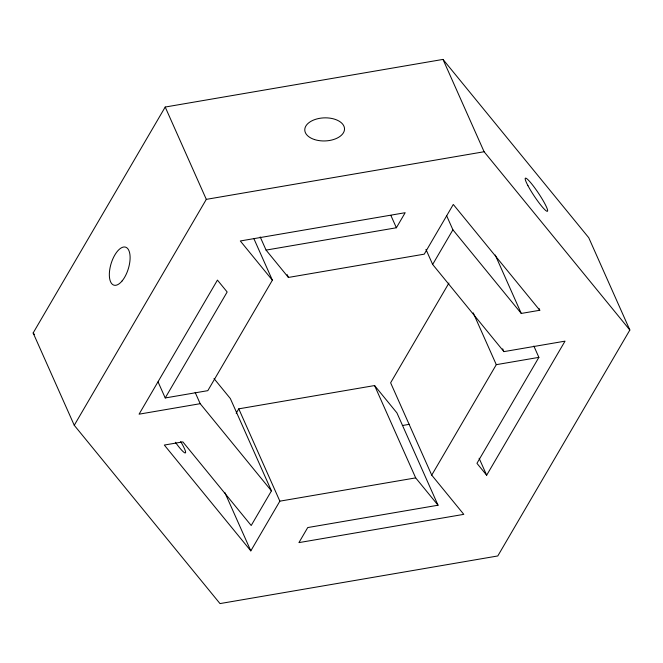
<?xml version="1.0" encoding="UTF-8"?>
<svg xmlns="http://www.w3.org/2000/svg" width="663" height="663" viewBox="0 0 663 663"><rect width="100%" height="100%" fill="white"/><g stroke="black" fill="none" stroke-linecap="round" stroke-linejoin="round"><path stroke-width="0.99" d="M33.15 332.967L165.203 107.041L443 59.413L588.744 237.71L629.85 330.033L497.797 555.959L220 603.587L74.256 425.29L33.15 332.967L34.459 334.558M74.256 425.29L206.309 199.364L484.106 151.744L629.85 330.033M158.084 381.938L165.22 397.957L227.16 291.985L217.439 280.101L139.073 414.176L200.193 403.692L271.449 490.869L251.202 525.51L182.839 441.881L164.316 445.055L250.813 550.87L279.861 501.162L415.684 477.882L438.036 505.223L307.731 527.557L298.93 542.616L463.793 514.355L431.729 475.131L390.623 382.808L448.942 283.035M253.921 238.738L272.377 280.192L207.817 390.656L165.22 397.957M236.169 413.281L238.763 408.839L374.587 385.559L396.93 412.9L438.036 505.223M260.194 236.915L266.07 250.1L396.375 227.765L405.176 212.707L240.313 240.967L272.377 280.192M533.856 346.061L538.886 357.365L476.946 463.338L486.667 475.222L565.033 341.147L503.913 351.63L432.657 264.454L452.904 229.812L446.613 215.682M431.729 475.131L496.289 364.667L538.886 357.365M266.07 250.1L288.413 277.441L424.237 254.161L453.293 204.453L539.79 310.267L521.267 313.442L452.904 229.812M402.333 425.522L409.461 424.303M214 378.556L230.343 398.546L271.449 490.869M443 59.413L484.106 151.744M538.944 308.386L539.79 310.267M495.261 255.031L521.267 313.442M502.653 348.804L503.913 351.63M473.225 312.853L496.289 364.667M425.944 249.379L432.657 264.454M390.921 215.516L396.375 227.765M479.117 458.266L486.667 475.222M374.587 385.559L415.684 477.882M287.162 274.615L288.413 277.441M165.203 107.041L206.309 199.364M238.763 408.839L279.861 501.162M195.154 392.388L200.193 403.692M224.807 492.46L250.813 550.87M180.667 441.517A19.873 2.561 56.3 0 1 185.275 452.945A19.873 2.561 56.3 0 1 175.38 442.279M122.125 280.913A19.873 8.984 -72.9 0 0 127.288 248.177A19.873 8.984 -72.9 0 0 109.768 269.402A19.873 8.984 -72.9 0 0 122.125 280.913M527.947 185.665A19.873 2.561 56.3 0 0 547.05 211.298A19.873 2.561 56.3 0 0 534.27 187.223A19.873 2.561 56.3 0 0 527.947 185.665M314.527 139.561A19.873 11.544 -1.9 0 0 344.52 129.07A19.873 11.544 -1.9 0 0 314.908 119.547A19.873 11.544 -1.9 0 0 314.527 139.561"/></g></svg>
